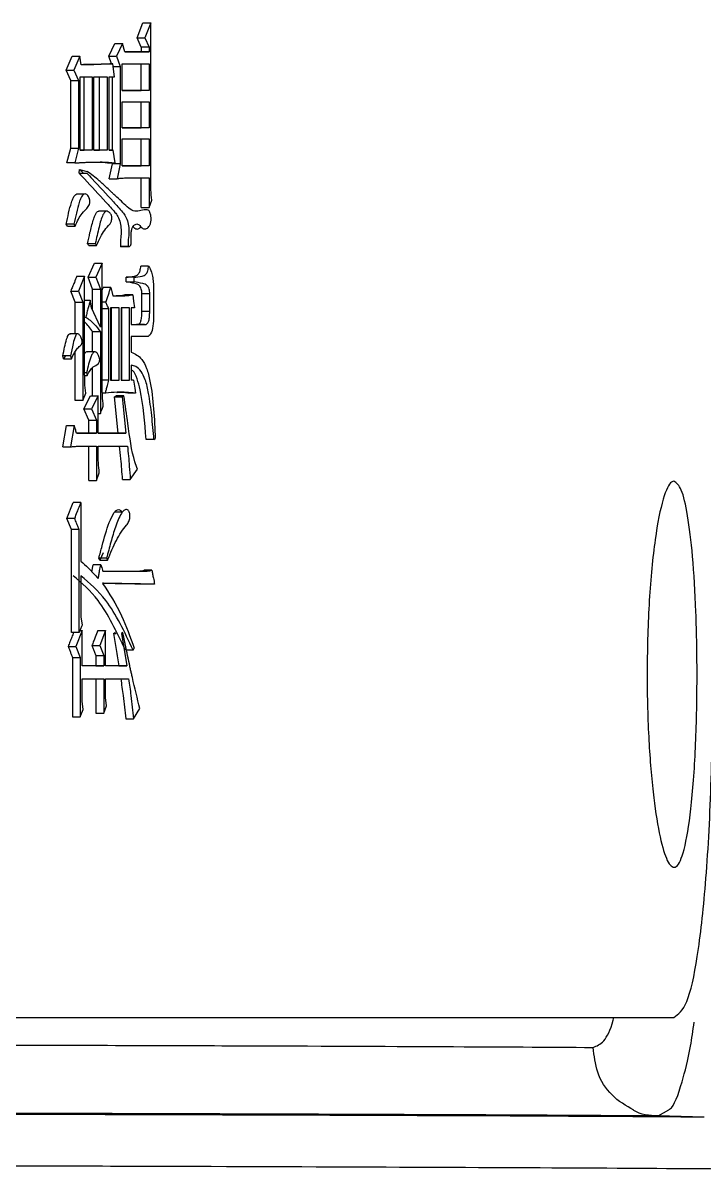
# Model space of a CAD drawing. Header units: millimetres. Extents: x 2271 to 4415, y 823 to 2339.
# Drawn here: x 3190.9 to 3198.84, y 1039.03 to 1052.4 of the extents above; entities that cross this region are included whole.
import ezdxf

# ---------------------------------------------------------------- set-up
doc = ezdxf.new("R2010")
doc.units = ezdxf.units.MM

msp = doc.modelspace()

# ---------------------------------------------------------------- linework, layer by layer
at = {"color": 7, "linetype": 'Continuous', "lineweight": 25}
for p, q in [((3192.232, 1052.225), (3192.301, 1052.398)), ((3192.301, 1052.398), (3192.392, 1052.398)), ((3192.392, 1052.398), (3192.322, 1052.225)), ((3192.392, 1050.548), (3192.392, 1052.398)), ((3192.232, 1052.225), (3192.322, 1052.225)), ((3192.281, 1052.117), (3192.232, 1052.225)), ((3192.322, 1052.225), (3192.372, 1052.117)), ((3191.904, 1052.009), (3191.971, 1052.16)), ((3191.971, 1052.16), (3192.061, 1052.16)), ((3192.061, 1052.16), (3191.994, 1052.009)), ((3192.091, 1052.063), (3192.061, 1052.16)), ((3192.372, 1052.117), (3192.281, 1052.117)), ((3192.281, 1052.117), (3192.281, 1052.063)), ((3192.372, 1052.117), (3192.372, 1052.063)), ((3191.406, 1051.846), (3191.475, 1052.009)), ((3191.475, 1052.009), (3191.565, 1052.009)), ((3191.565, 1052.009), (3191.496, 1051.846)), ((3191.582, 1051.911), (3191.565, 1052.009)), ((3191.904, 1052.009), (3191.994, 1052.009)), ((3191.935, 1051.922), (3191.904, 1052.009)), ((3191.994, 1052.009), (3192.036, 1051.89)), ((3192.281, 1052.063), (3192.372, 1052.063)), ((3191.406, 1051.846), (3191.496, 1051.846)), ((3191.458, 1051.727), (3191.406, 1051.846)), ((3191.496, 1051.846), (3191.548, 1051.727)), ((3191.858, 1051.922), (3191.948, 1051.922)), ((3191.969, 1051.771), (3191.948, 1051.922)), ((3191.953, 1051.89), (3192.036, 1051.89)), ((3192.036, 1051.89), (3192.036, 1050.754)), ((3192.057, 1051.609), (3192.057, 1051.922)), ((3192.057, 1051.922), (3192.372, 1051.922)), ((3192.281, 1051.609), (3192.281, 1051.922)), ((3192.372, 1051.922), (3192.372, 1051.609)), ((3191.458, 1051.727), (3191.548, 1051.727)), ((3191.458, 1050.938), (3191.458, 1051.727)), ((3191.548, 1051.727), (3191.548, 1050.938)), ((3191.569, 1050.916), (3191.569, 1051.771)), ((3191.569, 1051.771), (3191.707, 1051.771)), ((3191.617, 1050.916), (3191.617, 1051.771)), ((3191.707, 1051.771), (3191.707, 1050.916)), ((3191.728, 1050.916), (3191.728, 1051.771)), ((3191.728, 1051.771), (3191.885, 1051.771)), ((3191.795, 1050.916), (3191.795, 1051.771)), ((3191.885, 1051.771), (3191.885, 1050.916)), ((3191.906, 1051.771), (3191.969, 1051.771)), ((3191.906, 1050.916), (3191.906, 1051.771)), ((3191.946, 1050.916), (3191.946, 1051.771)), ((3192.372, 1051.609), (3192.057, 1051.609)), ((3192.057, 1051.609), (3192.281, 1051.609)), ((3192.372, 1051.609), (3192.281, 1051.609)), ((3192.057, 1051.176), (3192.057, 1051.479)), ((3192.057, 1051.479), (3192.372, 1051.479)), ((3192.281, 1051.176), (3192.281, 1051.479)), ((3192.372, 1051.479), (3192.372, 1051.176)), ((3192.372, 1051.176), (3192.057, 1051.176)), ((3192.057, 1051.176), (3192.281, 1051.176)), ((3192.372, 1051.176), (3192.281, 1051.176)), ((3192.057, 1050.732), (3192.057, 1051.046)), ((3192.057, 1051.046), (3192.372, 1051.046)), ((3192.281, 1050.732), (3192.281, 1051.046)), ((3192.372, 1051.046), (3192.372, 1050.732)), ((3191.415, 1050.765), (3191.458, 1050.938)), ((3191.458, 1050.938), (3191.548, 1050.938)), ((3191.548, 1050.938), (3191.505, 1050.765)), ((3191.707, 1050.916), (3191.569, 1050.916)), ((3191.569, 1050.916), (3191.617, 1050.916)), ((3191.707, 1050.916), (3191.617, 1050.916)), ((3191.885, 1050.916), (3191.728, 1050.916)), ((3191.728, 1050.916), (3191.795, 1050.916)), ((3191.885, 1050.916), (3191.795, 1050.916)), ((3191.952, 1050.916), (3191.906, 1050.916)), ((3191.906, 1050.916), (3191.952, 1050.916)), ((3191.978, 1050.765), (3191.952, 1050.916)), ((3191.505, 1050.765), (3191.415, 1050.765)), ((3191.807, 1050.776), (3191.8, 1050.776)), ((3191.807, 1050.776), (3191.898, 1050.776)), ((3191.887, 1050.765), (3191.978, 1050.765)), ((3191.898, 1050.776), (3191.978, 1050.765)), ((3191.908, 1050.581), (3191.946, 1050.754)), ((3191.946, 1050.754), (3191.946, 1050.765)), ((3192.036, 1050.754), (3191.946, 1050.754)), ((3192.036, 1050.754), (3191.999, 1050.581)), ((3191.557, 1050.646), (3191.561, 1050.689)), ((3191.561, 1050.689), (3191.649, 1050.667)), ((3192.372, 1050.732), (3192.057, 1050.732)), ((3192.057, 1050.732), (3192.281, 1050.732)), ((3192.372, 1050.732), (3192.281, 1050.732)), ((3191.908, 1050.581), (3191.999, 1050.581)), ((3192.281, 1050.246), (3192.281, 1050.592)), ((3192.372, 1050.592), (3192.372, 1050.246)), ((3191.615, 1050.402), (3191.526, 1050.402)), ((3192.372, 1050.246), (3192.404, 1050.332)), ((3191.877, 1050.203), (3191.786, 1050.203)), ((3191.419, 1050.029), (3191.406, 1050.051)), ((3191.419, 1050.029), (3191.509, 1050.029)), ((3191.496, 1050.051), (3191.509, 1050.029)), ((3191.745, 1049.824), (3191.655, 1049.824)), ((3191.668, 1049.802), (3191.758, 1049.802)), ((3192.136, 1049.791), (3192.046, 1049.791)), ((3191.663, 1049.434), (3191.736, 1049.596)), ((3191.736, 1049.596), (3191.826, 1049.596)), ((3191.826, 1049.596), (3191.753, 1049.434)), ((3191.826, 1048.147), (3191.826, 1049.596)), ((3192.367, 1049.564), (3192.277, 1049.564)), ((3191.531, 1049.445), (3191.621, 1049.445)), ((3191.621, 1049.445), (3191.548, 1049.272)), ((3191.621, 1048.298), (3191.621, 1049.445)), ((3191.663, 1049.434), (3191.753, 1049.434)), ((3191.714, 1049.294), (3191.663, 1049.434)), ((3191.753, 1049.434), (3191.805, 1049.294)), ((3192.194, 1049.434), (3192.104, 1049.434)), ((3192.104, 1049.38), (3192.104, 1049.434)), ((3192.194, 1049.434), (3192.194, 1049.38)), ((3191.714, 1049.05), (3191.714, 1049.294)), ((3191.805, 1049.294), (3191.805, 1048.85)), ((3191.826, 1049.282), (3191.837, 1049.315)), ((3191.927, 1049.315), (3191.837, 1049.315)), ((3192.104, 1049.38), (3192.194, 1049.38)), ((3192.425, 1049.283), (3192.425, 1048.98)), ((3191.458, 1049.272), (3191.548, 1049.272)), ((3191.51, 1049.142), (3191.458, 1049.272)), ((3191.548, 1049.272), (3191.599, 1049.142)), ((3191.621, 1049.164), (3191.685, 1049.164)), ((3191.702, 1049.077), (3191.685, 1049.164)), ((3191.948, 1049.218), (3192.078, 1049.218)), ((3191.948, 1049.218), (3191.988, 1049.218)), ((3192.078, 1049.218), (3191.988, 1049.218)), ((3192.182, 1049.229), (3192.091, 1049.229)), ((3192.38, 1049.24), (3192.289, 1049.24)), ((3192.289, 1049.034), (3192.289, 1049.24)), ((3192.38, 1049.034), (3192.38, 1049.24)), ((3191.51, 1049.142), (3191.599, 1049.142)), ((3191.51, 1048.774), (3191.51, 1049.142)), ((3191.599, 1049.142), (3191.599, 1047.996)), ((3191.805, 1048.85), (3191.702, 1049.077)), ((3191.868, 1049.142), (3191.826, 1049.142)), ((3191.902, 1049.066), (3191.826, 1049.066)), ((3191.902, 1048.233), (3191.902, 1049.066)), ((3192.024, 1049.077), (3191.923, 1049.077)), ((3191.923, 1049.077), (3191.923, 1048.233)), ((3191.933, 1048.233), (3191.933, 1049.077)), ((3192.024, 1048.233), (3192.024, 1049.077)), ((3192.145, 1049.077), (3192.045, 1049.077)), ((3192.045, 1049.077), (3192.045, 1048.233)), ((3192.054, 1048.233), (3192.054, 1049.077)), ((3192.145, 1048.233), (3192.145, 1049.077)), ((3192.203, 1049.077), (3192.165, 1049.077)), ((3192.165, 1049.077), (3192.165, 1048.883)), ((3192.38, 1049.034), (3192.289, 1049.034)), ((3191.621, 1048.969), (3191.634, 1048.969)), ((3192.165, 1048.883), (3192.318, 1048.883)), ((3192.165, 1048.883), (3192.227, 1048.883)), ((3192.318, 1048.883), (3192.227, 1048.883)), ((3191.544, 1048.774), (3191.453, 1048.774)), ((3191.805, 1048.796), (3191.714, 1048.796)), ((3191.714, 1048.564), (3191.714, 1048.796)), ((3191.805, 1048.796), (3191.804, 1047.844)), ((3192.361, 1048.747), (3192.365, 1048.747)), ((3192.322, 1048.742), (3192.165, 1048.742)), ((3192.165, 1048.742), (3192.165, 1048.558)), ((3192.322, 1048.742), (3192.232, 1048.742)), ((3191.457, 1048.515), (3191.367, 1048.515)), ((3191.392, 1048.514), (3191.376, 1048.482)), ((3191.376, 1048.482), (3191.466, 1048.482)), ((3191.51, 1047.996), (3191.51, 1048.564)), ((3191.742, 1048.564), (3191.651, 1048.564)), ((3191.714, 1048.05), (3191.714, 1048.379)), ((3192.165, 1048.407), (3192.165, 1048.233)), ((3191.642, 1048.32), (3191.621, 1048.32)), ((3191.621, 1048.288), (3191.651, 1048.288)), ((3191.902, 1048.233), (3191.826, 1048.233)), ((3191.923, 1048.233), (3192.024, 1048.233)), ((3191.923, 1048.233), (3191.933, 1048.233)), ((3191.933, 1048.233), (3192.024, 1048.233)), ((3192.045, 1048.233), (3192.145, 1048.233)), ((3192.045, 1048.233), (3192.054, 1048.233)), ((3192.054, 1048.233), (3192.145, 1048.233)), ((3192.19, 1048.233), (3192.165, 1048.233)), ((3192.19, 1048.233), (3192.165, 1048.233)), ((3191.599, 1047.996), (3191.634, 1048.082)), ((3191.864, 1048.082), (3191.827, 1048.082)), ((3192.215, 1048.082), (3192.125, 1048.082)), ((3191.599, 1047.996), (3191.51, 1047.996)), ((3191.612, 1047.898), (3191.689, 1048.05)), ((3191.779, 1048.05), (3191.702, 1047.898)), ((3191.779, 1047.617), (3191.779, 1048.05)), ((3191.967, 1048.039), (3191.988, 1048.05)), ((3191.967, 1048.039), (3192.057, 1048.039)), ((3192.013, 1047.617), (3191.967, 1048.039)), ((3192.078, 1048.05), (3191.988, 1048.05)), ((3192.078, 1048.05), (3192.057, 1048.039)), ((3192.057, 1048.039), (3192.103, 1047.617)), ((3191.612, 1047.898), (3191.702, 1047.898)), ((3191.668, 1047.768), (3191.612, 1047.898)), ((3191.702, 1047.898), (3191.758, 1047.768)), ((3191.779, 1047.844), (3191.804, 1047.844)), ((3191.367, 1047.455), (3191.411, 1047.703)), ((3191.411, 1047.703), (3191.5, 1047.703)), ((3191.5, 1047.703), (3191.457, 1047.455)), ((3191.668, 1047.768), (3191.758, 1047.768)), ((3191.668, 1047.617), (3191.668, 1047.768)), ((3191.758, 1047.768), (3191.758, 1047.617)), ((3191.758, 1047.617), (3191.526, 1047.617)), ((3191.526, 1047.617), (3191.668, 1047.617)), ((3191.668, 1047.617), (3191.758, 1047.617)), ((3192.103, 1047.617), (3191.779, 1047.617)), ((3191.779, 1047.617), (3192.013, 1047.617)), ((3192.013, 1047.617), (3192.103, 1047.617)), ((3192.429, 1047.541), (3192.445, 1047.552)), ((3191.367, 1047.455), (3191.457, 1047.455)), ((3191.591, 1047.465), (3191.758, 1047.465)), ((3191.668, 1047.065), (3191.668, 1047.465)), ((3191.758, 1047.465), (3191.758, 1047.065)), ((3191.779, 1047.465), (3192.12, 1047.465)), ((3191.779, 1047.368), (3191.779, 1047.465)), ((3192.429, 1047.541), (3192.338, 1047.541)), ((3191.758, 1047.065), (3191.792, 1047.152)), ((3192.153, 1047.076), (3192.236, 1047.195)), ((3192.062, 1047.076), (3192.153, 1047.076)), ((3191.415, 1046.622), (3191.488, 1046.806)), ((3191.578, 1046.806), (3191.578, 1046.124)), ((3191.467, 1046.492), (3191.415, 1046.622)), ((3191.505, 1046.622), (3191.415, 1046.622)), ((3192.06, 1046.694), (3191.968, 1046.694)), ((3191.556, 1046.492), (3191.467, 1046.492)), ((3191.467, 1045.291), (3191.467, 1046.492)), ((3191.556, 1045.291), (3191.556, 1046.492)), ((3191.835, 1046.218), (3191.799, 1046.135)), ((3191.704, 1046), (3191.719, 1046.081)), ((3191.809, 1046.081), (3191.719, 1046.081)), ((3191.877, 1046.156), (3191.786, 1046.156)), ((3191.799, 1046.135), (3191.889, 1046.135)), ((3191.578, 1045.951), (3191.578, 1045.475)), ((3191.834, 1046.005), (3192.269, 1046.005)), ((3191.834, 1046.005), (3192.178, 1046.005)), ((3192.178, 1046.005), (3192.269, 1046.005)), ((3192.404, 1046.016), (3192.313, 1046.016)), ((3192.437, 1045.854), (3192.346, 1045.854)), ((3191.578, 1045.475), (3191.591, 1045.378)), ((3191.556, 1045.291), (3191.467, 1045.291)), ((3191.591, 1045.313), (3191.517, 1045.129)), ((3191.565, 1045.313), (3191.591, 1045.313)), ((3191.591, 1044.902), (3191.591, 1045.313)), ((3191.864, 1045.313), (3191.796, 1045.14)), ((3191.864, 1044.902), (3191.864, 1045.313)), ((3191.958, 1045.28), (3191.975, 1045.291)), ((3191.958, 1045.28), (3191.988, 1045.28)), ((3191.982, 1045.291), (3191.975, 1045.291)), ((3192.066, 1045.291), (3192.049, 1045.28)), ((3192.049, 1045.28), (3192.111, 1044.902)), ((3191.706, 1045.14), (3191.796, 1045.14)), ((3191.796, 1045.14), (3191.843, 1045.021)), ((3191.428, 1045.129), (3191.517, 1045.129)), ((3191.517, 1045.129), (3191.569, 1044.999)), ((3191.752, 1045.021), (3191.843, 1045.021)), ((3191.752, 1045.021), (3191.752, 1044.902)), ((3191.843, 1045.021), (3191.843, 1044.902)), ((3192.186, 1045.086), (3192.108, 1045.086)), ((3192.186, 1045.086), (3192.199, 1045.107)), ((3191.479, 1044.999), (3191.569, 1044.999)), ((3191.569, 1044.999), (3191.569, 1044.307)), ((3191.843, 1044.902), (3191.591, 1044.902)), ((3191.752, 1044.902), (3191.591, 1044.902)), ((3191.752, 1044.902), (3191.843, 1044.902)), ((3192.111, 1044.902), (3191.864, 1044.902)), ((3192.021, 1044.902), (3191.864, 1044.902)), ((3192.021, 1044.902), (3192.111, 1044.902)), ((3191.591, 1044.75), (3191.843, 1044.75)), ((3191.591, 1044.491), (3191.591, 1044.75)), ((3191.752, 1044.75), (3191.752, 1044.35)), ((3191.843, 1044.75), (3191.843, 1044.35)), ((3191.864, 1044.75), (3192.132, 1044.75)), ((3191.864, 1044.534), (3191.864, 1044.75)), ((3191.604, 1044.393), (3191.591, 1044.491)), ((3191.876, 1044.437), (3191.864, 1044.534)), ((3191.569, 1044.307), (3191.604, 1044.393)), ((3191.752, 1044.35), (3191.843, 1044.35)), ((3191.843, 1044.35), (3191.876, 1044.437)), ((3192.19, 1044.285), (3192.265, 1044.404)), ((3191.479, 1044.307), (3191.569, 1044.307)), ((3192.1, 1044.285), (3192.19, 1044.285)), ((3198.307, 1039.654), (3198.431, 1039.726)), ((3198.844, 1039.64), (3198.307, 1039.654))]:
    msp.add_line(p, q, dxfattribs=at)
at = {"color": 7, "linetype": 'Continuous', "lineweight": 25, "flags": 128}
for points in [[(3191.557, 1050.646), (3191.597, 1050.646), (3191.622, 1050.646), (3191.647, 1050.646)], [(3192.281, 1050.246), (3192.303, 1050.246), (3192.326, 1050.246), (3192.349, 1050.246), (3192.372, 1050.246)], [(3191.496, 1050.051), (3191.463, 1050.051), (3191.434, 1050.051), (3191.406, 1050.051)], [(3191.668, 1049.802), (3191.664, 1049.808), (3191.661, 1049.813), (3191.655, 1049.824)], [(3191.745, 1049.824), (3191.748, 1049.818), (3191.753, 1049.81), (3191.758, 1049.802)], [(3191.714, 1049.294), (3191.759, 1049.294), (3191.805, 1049.294)], [(3191.927, 1049.315), (3191.938, 1049.267), (3191.948, 1049.218)], [(3192.182, 1049.229), (3192.192, 1049.153), (3192.203, 1049.077)], [(3191.376, 1048.482), (3191.374, 1048.49), (3191.372, 1048.499), (3191.367, 1048.515)], [(3191.457, 1048.515), (3191.461, 1048.499), (3191.466, 1048.482)], [(3191.642, 1048.32), (3191.647, 1048.304), (3191.651, 1048.288)], [(3192.19, 1048.233), (3192.198, 1048.187), (3192.206, 1048.14), (3192.215, 1048.082)], [(3191.689, 1048.05), (3191.712, 1048.05), (3191.745, 1048.05), (3191.779, 1048.05)], [(3191.668, 1047.065), (3191.69, 1047.065), (3191.713, 1047.065), (3191.735, 1047.065), (3191.758, 1047.065)], [(3191.578, 1046.806), (3191.533, 1046.806), (3191.488, 1046.806)], [(3191.799, 1046.135), (3191.796, 1046.14), (3191.793, 1046.146), (3191.786, 1046.156)], [(3191.877, 1046.156), (3191.883, 1046.146), (3191.889, 1046.135)], [(3191.774, 1045.313), (3191.796, 1045.313), (3191.83, 1045.313), (3191.864, 1045.313)], [(3191.479, 1044.999), (3191.479, 1044.653), (3191.479, 1044.307)]]:
    msp.add_lwpolyline(points, dxfattribs=at)
at = {"color": 7, "linetype": 'Continuous', "lineweight": 25}
for points, knots in [([(3192.372, 1052.063), (3192.33, 1052.063), (3192.237, 1052.063), (3192.143, 1052.063), (3192.091, 1052.063)], [0, 0, 0, 0, 0.44202, 1, 1, 1, 1]), ([(3192.091, 1052.063), (3192.102, 1052.063), (3192.166, 1052.063), (3192.229, 1052.063), (3192.281, 1052.063)], [0, 0, 0, 0, 0.178373, 1, 1, 1, 1]), ([(3191.948, 1051.922), (3191.946, 1051.922), (3191.94, 1051.922), (3191.931, 1051.921), (3191.919, 1051.92), (3191.909, 1051.919), (3191.901, 1051.919), (3191.895, 1051.918), (3191.89, 1051.918), (3191.884, 1051.918), (3191.878, 1051.917), (3191.872, 1051.917), (3191.866, 1051.917), (3191.854, 1051.916), (3191.813, 1051.915), (3191.766, 1051.913), (3191.724, 1051.913), (3191.712, 1051.912), (3191.706, 1051.912), (3191.7, 1051.912), (3191.694, 1051.912), (3191.688, 1051.912), (3191.682, 1051.912), (3191.676, 1051.912), (3191.67, 1051.912), (3191.664, 1051.912), (3191.658, 1051.912), (3191.652, 1051.912), (3191.646, 1051.912), (3191.64, 1051.912), (3191.635, 1051.912), (3191.631, 1051.912), (3191.628, 1051.912), (3191.625, 1051.912), (3191.622, 1051.912), (3191.619, 1051.912), (3191.616, 1051.912), (3191.613, 1051.912), (3191.611, 1051.912), (3191.608, 1051.912), (3191.605, 1051.911), (3191.602, 1051.911), (3191.599, 1051.911), (3191.596, 1051.911), (3191.593, 1051.911), (3191.59, 1051.911), (3191.586, 1051.911), (3191.584, 1051.911), (3191.582, 1051.911)], [0, 0, 0, 0, 0.0162043, 0.0486129, 0.0810215, 0.1134301, 0.1296344, 0.1458387, 0.1620431, 0.1782474, 0.1944517, 0.210656, 0.2268603, 0.2430646, 0.3078819, 0.5671533, 0.6319705, 0.6481748, 0.6643791, 0.6805834, 0.6967877, 0.712992, 0.7291963, 0.7454006, 0.7616049, 0.7778092, 0.7940136, 0.8102179, 0.8264222, 0.8426265, 0.8588308, 0.8669329, 0.8750351, 0.8831372, 0.8912394, 0.8993415, 0.9074437, 0.9155458, 0.923648, 0.9317501, 0.9398523, 0.9479544, 0.9560566, 0.9641588, 0.9722609, 0.9803631, 0.9884652, 1, 1, 1, 1]), ([(3191.587, 1051.912), (3191.587, 1051.912), (3191.62, 1051.912), (3191.71, 1051.913), (3191.8, 1051.919), (3191.858, 1051.922)], [0, 0, 0, 0, 0.005708, 0.354347, 1, 1, 1, 1]), ([(3191.505, 1050.765), (3191.507, 1050.765), (3191.51, 1050.765), (3191.515, 1050.765), (3191.52, 1050.766), (3191.527, 1050.766), (3191.533, 1050.767), (3191.539, 1050.767), (3191.546, 1050.768), (3191.554, 1050.768), (3191.564, 1050.769), (3191.577, 1050.77), (3191.59, 1050.77), (3191.615, 1050.772), (3191.644, 1050.773), (3191.673, 1050.774), (3191.688, 1050.775), (3191.698, 1050.775), (3191.709, 1050.775), (3191.721, 1050.775), (3191.734, 1050.776), (3191.746, 1050.776), (3191.758, 1050.776), (3191.771, 1050.776), (3191.783, 1050.776), (3191.796, 1050.776), (3191.806, 1050.776), (3191.814, 1050.776), (3191.82, 1050.776), (3191.827, 1050.776), (3191.833, 1050.776), (3191.839, 1050.776), (3191.845, 1050.776), (3191.851, 1050.776), (3191.858, 1050.776), (3191.864, 1050.776), (3191.87, 1050.776), (3191.875, 1050.776), (3191.879, 1050.776), (3191.882, 1050.776), (3191.885, 1050.776), (3191.888, 1050.776), (3191.891, 1050.776), (3191.894, 1050.776), (3191.896, 1050.776), (3191.898, 1050.776)], [0, 0, 0, 0, 0.015876, 0.023814, 0.03969, 0.055566, 0.071442, 0.087319, 0.103195, 0.119071, 0.150823, 0.182575, 0.214327, 0.246079, 0.373089, 0.436594, 0.468346, 0.484222, 0.515974, 0.547726, 0.579478, 0.611231, 0.642983, 0.674735, 0.706487, 0.738239, 0.769992, 0.785868, 0.801744, 0.81762, 0.833496, 0.849372, 0.865248, 0.881124, 0.897, 0.912876, 0.928753, 0.944629, 0.952567, 0.960505, 0.968443, 0.976381, 0.984319, 0.988288, 1, 1, 1, 1]), ([(3191.616, 1050.772), (3191.653, 1050.773), (3191.709, 1050.775), (3191.769, 1050.776), (3191.803, 1050.776), (3191.804, 1050.776), (3191.804, 1050.776)], [0, 0, 0, 0, 0.566483, 0.851975, 0.981634, 1, 1, 1, 1]), ([(3191.887, 1050.765), (3191.88, 1050.766), (3191.866, 1050.768), (3191.839, 1050.771), (3191.82, 1050.774), (3191.807, 1050.776)], [0, 0, 0, 0, 0.271354, 0.542708, 1, 1, 1, 1]), ([(3191.557, 1050.646), (3191.578, 1050.623), (3191.682, 1050.512), (3191.822, 1050.359), (3191.951, 1050.219), (3192.01, 1050.145), (3192.036, 1050.074), (3192.048, 1049.993), (3192.045, 1049.91), (3192.035, 1049.844), (3192.038, 1049.799), (3192.038, 1049.786)], [0, 0, 0, 0, 0.102435, 0.512153, 0.690818, 0.751837, 0.813676, 0.86765, 0.91383, 0.973479, 1, 1, 1, 1]), ([(3191.607, 1050.646), (3191.599, 1050.654), (3191.585, 1050.667), (3191.57, 1050.681), (3191.564, 1050.686), (3191.562, 1050.688), (3191.561, 1050.689), (3191.561, 1050.689)], [0, 0, 0, 0, 0.57762, 0.877327, 0.960792, 0.985928, 1, 1, 1, 1]), ([(3191.645, 1050.648), (3191.666, 1050.625), (3191.771, 1050.514), (3191.91, 1050.362), (3192.04, 1050.22), (3192.099, 1050.147), (3192.126, 1050.077), (3192.138, 1049.995), (3192.136, 1049.911), (3192.125, 1049.844), (3192.128, 1049.799), (3192.129, 1049.786)], [0, 0, 0, 0, 0.102062, 0.510275, 0.689515, 0.750609, 0.812535, 0.866745, 0.912849, 0.973626, 1, 1, 1, 1]), ([(3192.136, 1049.791), (3192.139, 1049.791), (3192.145, 1049.789), (3192.152, 1049.796), (3192.157, 1049.804), (3192.161, 1049.816), (3192.164, 1049.84), (3192.163, 1049.871), (3192.162, 1049.898), (3192.161, 1049.927), (3192.163, 1049.961), (3192.172, 1049.998), (3192.186, 1050.027), (3192.203, 1050.045), (3192.221, 1050.055), (3192.245, 1050.056), (3192.273, 1050.026), (3192.307, 1049.991), (3192.344, 1049.998), (3192.37, 1050.02), (3192.385, 1050.048), (3192.39, 1050.065), (3192.394, 1050.085), (3192.396, 1050.106), (3192.396, 1050.128), (3192.393, 1050.149), (3192.389, 1050.169), (3192.383, 1050.186), (3192.376, 1050.201), (3192.366, 1050.215), (3192.308, 1050.232), (3192.205, 1050.166), (3192.088, 1050.281), (3192.005, 1050.361), (3191.962, 1050.399), (3191.939, 1050.42), (3191.916, 1050.442), (3191.867, 1050.487), (3191.776, 1050.577), (3191.697, 1050.633), (3191.649, 1050.667)], [0, 0, 0, 0, 0.007428, 0.015109, 0.018668, 0.022262, 0.030315, 0.045537, 0.055335, 0.060934, 0.076504, 0.091913, 0.106834, 0.123007, 0.138661, 0.154166, 0.18521, 0.21654, 0.248061, 0.27952, 0.288103, 0.295996, 0.3036, 0.311361, 0.319284, 0.327009, 0.334918, 0.343372, 0.351316, 0.359048, 0.375174, 0.500216, 0.624957, 0.687444, 0.729472, 0.742369, 0.749853, 0.793377, 0.874708, 1, 1, 1, 1]), ([(3191.999, 1050.581), (3192.013, 1050.583), (3192.038, 1050.588), (3192.071, 1050.59), (3192.09, 1050.591), (3192.099, 1050.592)], [0, 0, 0, 0, 0.443386, 0.721661, 1, 1, 1, 1]), ([(3192.099, 1050.592), (3192.145, 1050.592), (3192.236, 1050.592), (3192.326, 1050.592), (3192.372, 1050.592)], [0, 0, 0, 0, 0.499996, 1, 1, 1, 1]), ([(3192.404, 1050.332), (3192.4, 1050.372), (3192.393, 1050.443), (3192.392, 1050.516), (3192.392, 1050.548)], [0, 0, 0, 0, 0.558835, 1, 1, 1, 1]), ([(3191.406, 1050.051), (3191.424, 1050.139), (3191.447, 1050.25), (3191.488, 1050.362), (3191.509, 1050.397), (3191.523, 1050.4), (3191.526, 1050.401)], [0, 0, 0, 0, 0.631295, 0.792978, 0.948304, 1, 1, 1, 1]), ([(3191.509, 1050.029), (3191.535, 1050.084), (3191.581, 1050.182), (3191.646, 1050.228), (3191.675, 1050.276), (3191.681, 1050.296), (3191.683, 1050.314), (3191.681, 1050.334), (3191.675, 1050.355), (3191.664, 1050.379), (3191.647, 1050.4), (3191.626, 1050.406), (3191.602, 1050.399), (3191.577, 1050.363), (3191.537, 1050.249), (3191.514, 1050.139), (3191.496, 1050.051)], [0, 0, 0, 0, 0.207454, 0.367231, 0.400729, 0.416588, 0.431291, 0.448091, 0.466661, 0.497247, 0.538505, 0.578637, 0.620092, 0.68235, 0.74713, 1, 1, 1, 1]), ([(3191.655, 1049.824), (3191.664, 1049.867), (3191.684, 1049.962), (3191.713, 1050.072), (3191.739, 1050.153), (3191.759, 1050.189), (3191.776, 1050.204), (3191.785, 1050.202), (3191.786, 1050.202)], [0, 0, 0, 0, 0.286852, 0.622404, 0.772133, 0.876755, 0.981673, 1, 1, 1, 1]), ([(3191.758, 1049.802), (3191.773, 1049.836), (3191.818, 1049.937), (3191.877, 1050.016), (3191.923, 1050.06), (3191.932, 1050.077), (3191.936, 1050.099), (3191.938, 1050.121), (3191.937, 1050.141), (3191.932, 1050.159), (3191.919, 1050.182), (3191.899, 1050.198), (3191.874, 1050.206), (3191.852, 1050.192), (3191.819, 1050.136), (3191.784, 1050.006), (3191.759, 1049.888), (3191.745, 1049.824)], [0, 0, 0, 0, 0.118686, 0.359193, 0.382947, 0.402076, 0.42122, 0.441112, 0.455767, 0.470498, 0.490907, 0.5484, 0.590659, 0.633123, 0.67426, 0.821854, 1, 1, 1, 1]), ([(3192.185, 1050.022), (3192.187, 1050.021), (3192.2, 1050.008), (3192.225, 1049.99), (3192.256, 1049.999), (3192.272, 1050.017), (3192.278, 1050.022)], [0, 0, 0, 0, 0.062707, 0.42903, 0.814411, 1, 1, 1, 1]), ([(3192.129, 1049.786), (3192.114, 1049.788), (3192.087, 1049.791), (3192.057, 1049.791), (3192.043, 1049.789), (3192.039, 1049.788), (3192.038, 1049.787), (3192.038, 1049.786), (3192.038, 1049.786), (3192.038, 1049.786)], [0, 0, 0, 0, 0.493604, 0.861876, 0.955662, 0.982084, 0.991539, 0.995796, 1, 1, 1, 1]), ([(3192.046, 1049.791), (3192.044, 1049.791), (3192.042, 1049.791), (3192.039, 1049.791), (3192.039, 1049.791), (3192.039, 1049.791), (3192.039, 1049.791), (3192.043, 1049.791), (3192.062, 1049.791), (3192.092, 1049.791), (3192.118, 1049.791), (3192.136, 1049.791)], [0, 0, 0, 0, 0.098172, 0.149995, 0.155806, 0.157687, 0.15895, 0.159405, 0.360072, 0.564643, 1, 1, 1, 1]), ([(3192.104, 1049.434), (3192.136, 1049.436), (3192.184, 1049.44), (3192.242, 1049.457), (3192.269, 1049.507), (3192.274, 1049.545), (3192.277, 1049.564)], [0, 0, 0, 0, 0.4926757, 0.7494269, 0.8720119, 1, 1, 1, 1]), ([(3192.194, 1049.434), (3192.226, 1049.436), (3192.275, 1049.44), (3192.332, 1049.457), (3192.36, 1049.507), (3192.365, 1049.545), (3192.367, 1049.564)], [0, 0, 0, 0, 0.492785, 0.749576, 0.872123, 1, 1, 1, 1]), ([(3192.367, 1049.564), (3192.379, 1049.542), (3192.399, 1049.504), (3192.416, 1049.428), (3192.423, 1049.357), (3192.424, 1049.307), (3192.425, 1049.283)], [0, 0, 0, 0, 0.32906, 0.549528, 0.774008, 1, 1, 1, 1]), ([(3191.531, 1049.445), (3191.521, 1049.421), (3191.504, 1049.38), (3191.479, 1049.322), (3191.465, 1049.289), (3191.458, 1049.272)], [0, 0, 0, 0, 0.420871, 0.710435, 1, 1, 1, 1]), ([(3191.868, 1049.142), (3191.878, 1049.171), (3191.893, 1049.214), (3191.912, 1049.272), (3191.922, 1049.301), (3191.927, 1049.315)], [0, 0, 0, 0, 0.5, 0.75, 1, 1, 1, 1]), ([(3192.289, 1049.24), (3192.289, 1049.25), (3192.288, 1049.27), (3192.282, 1049.298), (3192.272, 1049.32), (3192.248, 1049.35), (3192.19, 1049.364), (3192.138, 1049.374), (3192.104, 1049.38)], [0, 0, 0, 0, 0.060186, 0.119313, 0.185904, 0.25149, 0.507936, 1, 1, 1, 1]), ([(3192.38, 1049.24), (3192.379, 1049.25), (3192.379, 1049.27), (3192.373, 1049.298), (3192.363, 1049.32), (3192.339, 1049.35), (3192.281, 1049.364), (3192.229, 1049.374), (3192.194, 1049.38)], [0, 0, 0, 0, 0.060123, 0.1192, 0.185763, 0.251345, 0.507834, 1, 1, 1, 1]), ([(3191.685, 1049.164), (3191.678, 1049.135), (3191.665, 1049.088), (3191.648, 1049.023), (3191.639, 1048.987), (3191.634, 1048.969)], [0, 0, 0, 0, 0.4440726, 0.7220363, 1, 1, 1, 1]), ([(3191.988, 1049.218), (3192.002, 1049.218), (3192.027, 1049.219), (3192.061, 1049.224), (3192.081, 1049.227), (3192.091, 1049.229)], [0, 0, 0, 0, 0.416267, 0.70808, 1, 1, 1, 1]), ([(3192.078, 1049.218), (3192.093, 1049.218), (3192.117, 1049.219), (3192.152, 1049.223), (3192.172, 1049.227), (3192.182, 1049.229)], [0, 0, 0, 0, 0.415687, 0.707752, 1, 1, 1, 1]), ([(3191.902, 1049.066), (3191.896, 1049.079), (3191.885, 1049.104), (3191.874, 1049.13), (3191.868, 1049.142)], [0, 0, 0, 0, 0.499999, 1, 1, 1, 1]), ([(3192.238, 1048.883), (3192.24, 1048.883), (3192.249, 1048.883), (3192.264, 1048.894), (3192.28, 1048.927), (3192.288, 1048.978), (3192.288, 1049.015), (3192.289, 1049.034)], [0, 0, 0, 0, 0.086761, 0.285824, 0.490519, 0.742777, 1, 1, 1, 1]), ([(3192.318, 1048.883), (3192.324, 1048.882), (3192.337, 1048.881), (3192.355, 1048.894), (3192.371, 1048.927), (3192.379, 1048.978), (3192.379, 1049.015), (3192.38, 1049.034)], [0, 0, 0, 0, 0.178016, 0.357314, 0.541602, 0.768589, 1, 1, 1, 1]), ([(3191.714, 1048.796), (3191.685, 1048.839), (3191.655, 1048.882), (3191.621, 1048.908), (3191.621, 1048.908)], [0, 0, 0, 0, 0.9948219, 1, 1, 1, 1]), ([(3191.634, 1048.969), (3191.667, 1048.944), (3191.727, 1048.9), (3191.781, 1048.828), (3191.805, 1048.796)], [0, 0, 0, 0, 0.557248, 1, 1, 1, 1]), ([(3192.425, 1048.98), (3192.424, 1048.94), (3192.422, 1048.864), (3192.396, 1048.77), (3192.358, 1048.738), (3192.334, 1048.741), (3192.322, 1048.742)], [0, 0, 0, 0, 0.295173, 0.576606, 0.789028, 1, 1, 1, 1]), ([(3191.367, 1048.515), (3191.374, 1048.55), (3191.386, 1048.618), (3191.405, 1048.694), (3191.421, 1048.743), (3191.432, 1048.765), (3191.444, 1048.775), (3191.451, 1048.774), (3191.454, 1048.773)], [0, 0, 0, 0, 0.332169, 0.644911, 0.764477, 0.861963, 0.944096, 1, 1, 1, 1]), ([(3191.466, 1048.482), (3191.478, 1048.507), (3191.501, 1048.553), (3191.538, 1048.609), (3191.566, 1048.631), (3191.583, 1048.648), (3191.588, 1048.657), (3191.591, 1048.669), (3191.591, 1048.683), (3191.59, 1048.7), (3191.585, 1048.72), (3191.573, 1048.743), (3191.56, 1048.762), (3191.545, 1048.776), (3191.533, 1048.774), (3191.522, 1048.765), (3191.504, 1048.73), (3191.481, 1048.644), (3191.466, 1048.563), (3191.457, 1048.515)], [0, 0, 0, 0, 0.133739, 0.243051, 0.352533, 0.371712, 0.391103, 0.40333, 0.418292, 0.440552, 0.463875, 0.498841, 0.561321, 0.592898, 0.624761, 0.654015, 0.68757, 0.813379, 1, 1, 1, 1]), ([(3191.621, 1048.539), (3191.623, 1048.543), (3191.63, 1048.559), (3191.642, 1048.569), (3191.65, 1048.564), (3191.651, 1048.564)], [0, 0, 0, 0, 0.216989, 0.955314, 1, 1, 1, 1]), ([(3191.651, 1048.288), (3191.673, 1048.327), (3191.712, 1048.397), (3191.766, 1048.407), (3191.79, 1048.439), (3191.795, 1048.455), (3191.797, 1048.468), (3191.796, 1048.484), (3191.791, 1048.501), (3191.781, 1048.527), (3191.764, 1048.553), (3191.74, 1048.57), (3191.715, 1048.553), (3191.679, 1048.471), (3191.659, 1048.387), (3191.642, 1048.32)], [0, 0, 0, 0, 0.206756, 0.36622, 0.399315, 0.414903, 0.42938, 0.446247, 0.465285, 0.496864, 0.558757, 0.621691, 0.682799, 0.747419, 1, 1, 1, 1]), ([(3192.165, 1048.558), (3192.208, 1048.539), (3192.274, 1048.51), (3192.347, 1048.375), (3192.421, 1048.075), (3192.434, 1047.784), (3192.445, 1047.552)], [0, 0, 0, 0, 0.2265728, 0.3529789, 0.4833551, 1, 1, 1, 1]), ([(3192.429, 1047.541), (3192.421, 1047.635), (3192.405, 1047.817), (3192.374, 1048.054), (3192.334, 1048.236), (3192.28, 1048.343), (3192.222, 1048.395), (3192.183, 1048.403), (3192.165, 1048.407)], [0, 0, 0, 0, 0.245646, 0.473666, 0.633063, 0.763711, 0.894016, 1, 1, 1, 1]), ([(3192.338, 1047.541), (3192.322, 1047.744), (3192.303, 1047.997), (3192.235, 1048.251), (3192.198, 1048.335), (3192.171, 1048.348), (3192.165, 1048.351)], [0, 0, 0, 0, 0.63735, 0.798589, 0.954752, 1, 1, 1, 1]), ([(3191.634, 1048.082), (3191.629, 1048.123), (3191.622, 1048.194), (3191.621, 1048.267), (3191.621, 1048.298)], [0, 0, 0, 0, 0.576873, 1, 1, 1, 1]), ([(3191.864, 1048.082), (3191.867, 1048.097), (3191.875, 1048.126), (3191.887, 1048.176), (3191.896, 1048.212), (3191.902, 1048.233)], [0, 0, 0, 0, 0.288217, 0.576435, 1, 1, 1, 1]), ([(3191.838, 1047.931), (3191.834, 1047.97), (3191.827, 1048.042), (3191.826, 1048.115), (3191.826, 1048.147)], [0, 0, 0, 0, 0.558839, 1, 1, 1, 1]), ([(3192.215, 1048.082), (3192.179, 1048.085), (3192.107, 1048.091), (3191.99, 1048.095), (3191.909, 1048.087), (3191.864, 1048.082)], [0, 0, 0, 0, 0.3098767, 0.6197907, 1, 1, 1, 1]), ([(3191.998, 1048.092), (3191.997, 1048.091), (3191.996, 1048.09), (3192, 1048.091), (3192.003, 1048.092)], [0, 0, 0, 0, 0.2301079, 1, 1, 1, 1]), ([(3192.125, 1048.082), (3192.089, 1048.086), (3192.048, 1048.091), (3192.007, 1048.091), (3192.003, 1048.091)], [0, 0, 0, 0, 0.8876936, 1, 1, 1, 1]), ([(3192.236, 1047.195), (3192.226, 1047.222), (3192.171, 1047.374), (3192.133, 1047.683), (3192.094, 1047.943), (3192.078, 1048.05)], [0, 0, 0, 0, 0.116288, 0.635254, 1, 1, 1, 1]), ([(3191.804, 1047.844), (3191.809, 1047.856), (3191.817, 1047.877), (3191.829, 1047.906), (3191.835, 1047.922), (3191.838, 1047.931)], [0, 0, 0, 0, 0.4283462, 0.7141671, 1, 1, 1, 1]), ([(3191.526, 1047.617), (3191.522, 1047.631), (3191.513, 1047.66), (3191.505, 1047.689), (3191.5, 1047.703)], [0, 0, 0, 0, 0.499999, 1, 1, 1, 1]), ([(3191.457, 1047.455), (3191.472, 1047.457), (3191.502, 1047.461), (3191.546, 1047.464), (3191.576, 1047.465), (3191.591, 1047.465)], [0, 0, 0, 0, 0.33558, 0.667724, 1, 1, 1, 1]), ([(3192.062, 1047.076), (3192.06, 1047.116), (3192.054, 1047.196), (3192.043, 1047.326), (3192.034, 1047.416), (3192.029, 1047.465)], [0, 0, 0, 0, 0.306393, 0.6128198, 1, 1, 1, 1]), ([(3192.12, 1047.465), (3192.124, 1047.426), (3192.132, 1047.347), (3192.143, 1047.217), (3192.149, 1047.127), (3192.153, 1047.076)], [0, 0, 0, 0, 0.306381, 0.612797, 1, 1, 1, 1]), ([(3191.792, 1047.152), (3191.788, 1047.192), (3191.78, 1047.263), (3191.779, 1047.336), (3191.779, 1047.368)], [0, 0, 0, 0, 0.558835, 1, 1, 1, 1]), ([(3198.493, 1047.054), (3198.523, 1047.034), (3198.581, 1046.992), (3198.656, 1046.67), (3198.715, 1046.182), (3198.754, 1045.522), (3198.767, 1044.742), (3198.749, 1043.928), (3198.697, 1043.217), (3198.617, 1042.731), (3198.544, 1042.569), (3198.473, 1042.544), (3198.403, 1042.626), (3198.317, 1042.935), (3198.243, 1043.428), (3198.191, 1044.085), (3198.173, 1044.866), (3198.198, 1045.679), (3198.266, 1046.392), (3198.362, 1046.875), (3198.442, 1047.043), (3198.484, 1047.052), (3198.493, 1047.054)], [0, 0, 0, 0, 0.0462758, 0.0927179, 0.1417121, 0.1951856, 0.2536832, 0.3152623, 0.3769162, 0.4343748, 0.4858184, 0.4999945, 0.5462457, 0.5926943, 0.6417948, 0.6951523, 0.7535088, 0.8153875, 0.8768489, 0.9341452, 0.9857242, 1, 1, 1, 1]), ([(3191.505, 1046.622), (3191.515, 1046.647), (3191.532, 1046.69), (3191.556, 1046.751), (3191.571, 1046.787), (3191.578, 1046.806)], [0, 0, 0, 0, 0.407194, 0.703597, 1, 1, 1, 1]), ([(3191.556, 1046.492), (3191.551, 1046.504), (3191.541, 1046.529), (3191.524, 1046.573), (3191.512, 1046.603), (3191.505, 1046.622)], [0, 0, 0, 0, 0.288432, 0.576865, 1, 1, 1, 1]), ([(3191.786, 1046.156), (3191.799, 1046.204), (3191.837, 1046.348), (3191.889, 1046.537), (3191.949, 1046.671), (3191.989, 1046.718), (3192.014, 1046.725), (3192.033, 1046.721), (3192.044, 1046.711), (3192.05, 1046.701), (3192.052, 1046.694), (3192.052, 1046.694)], [0, 0, 0, 0, 0.186803, 0.560962, 0.749178, 0.825797, 0.902611, 0.942659, 0.97537, 0.998161, 1, 1, 1, 1]), ([(3191.889, 1046.135), (3191.906, 1046.176), (3191.954, 1046.296), (3192.027, 1046.436), (3192.096, 1046.532), (3192.132, 1046.57), (3192.145, 1046.607), (3192.149, 1046.636), (3192.149, 1046.664), (3192.145, 1046.688), (3192.138, 1046.706), (3192.126, 1046.72), (3192.105, 1046.726), (3192.077, 1046.718), (3192.03, 1046.655), (3191.979, 1046.525), (3191.925, 1046.344), (3191.893, 1046.219), (3191.877, 1046.156)], [0, 0, 0, 0, 0.09565, 0.280795, 0.373244, 0.419662, 0.436462, 0.4533, 0.470465, 0.483389, 0.496387, 0.510841, 0.535897, 0.579802, 0.622961, 0.750748, 0.875017, 1, 1, 1, 1]), ([(3191.578, 1046.124), (3191.606, 1046.098), (3191.654, 1046.054), (3191.721, 1045.983), (3191.76, 1045.94), (3191.779, 1045.919)], [0, 0, 0, 0, 0.409741, 0.70481, 1, 1, 1, 1]), ([(3191.779, 1045.919), (3191.782, 1045.934), (3191.787, 1045.965), (3191.797, 1046.019), (3191.804, 1046.057), (3191.809, 1046.081)], [0, 0, 0, 0, 0.283862, 0.567725, 1, 1, 1, 1]), ([(3191.809, 1046.081), (3191.811, 1046.075), (3191.816, 1046.059), (3191.825, 1046.034), (3191.831, 1046.015), (3191.834, 1046.005)], [0, 0, 0, 0, 0.250001, 0.625, 1, 1, 1, 1]), ([(3192.096, 1045.086), (3191.995, 1045.297), (3191.817, 1045.671), (3191.588, 1045.866), (3191.488, 1045.951)], [0, 0, 0, 0, 0.564667, 1, 1, 1, 1]), ([(3192.186, 1045.086), (3192.086, 1045.297), (3191.908, 1045.672), (3191.678, 1045.866), (3191.578, 1045.951)], [0, 0, 0, 0, 0.564597, 1, 1, 1, 1]), ([(3192.178, 1046.005), (3192.194, 1046.005), (3192.225, 1046.006), (3192.27, 1046.008), (3192.299, 1046.013), (3192.313, 1046.016)], [0, 0, 0, 0, 0.356279, 0.677944, 1, 1, 1, 1]), ([(3192.269, 1046.005), (3192.285, 1046.005), (3192.316, 1046.006), (3192.361, 1046.008), (3192.39, 1046.013), (3192.404, 1046.016)], [0, 0, 0, 0, 0.355817, 0.677713, 1, 1, 1, 1]), ([(3192.404, 1046.016), (3192.407, 1046.001), (3192.413, 1045.971), (3192.424, 1045.917), (3192.432, 1045.878), (3192.437, 1045.854)], [0, 0, 0, 0, 0.277507, 0.555013, 1, 1, 1, 1]), ([(3192.437, 1045.854), (3192.433, 1045.854), (3192.421, 1045.854), (3192.405, 1045.854), (3192.386, 1045.855), (3192.366, 1045.855), (3192.347, 1045.855), (3192.327, 1045.856), (3192.311, 1045.856), (3192.291, 1045.856), (3192.272, 1045.857), (3192.252, 1045.857), (3192.232, 1045.857), (3192.216, 1045.858), (3192.196, 1045.858), (3192.18, 1045.858), (3192.16, 1045.859), (3192.14, 1045.859), (3192.121, 1045.859), (3192.101, 1045.86), (3192.085, 1045.86), (3192.064, 1045.86), (3192.044, 1045.861), (3192.024, 1045.861), (3192.004, 1045.861), (3191.988, 1045.862), (3191.968, 1045.862), (3191.952, 1045.862), (3191.932, 1045.863), (3191.915, 1045.863), (3191.895, 1045.863), (3191.868, 1045.864), (3191.845, 1045.864), (3191.83, 1045.865)], [0, 0, 0, 0, 0.019729, 0.059186, 0.078915, 0.118372, 0.157829, 0.177558, 0.217015, 0.236744, 0.276201, 0.315659, 0.335387, 0.374845, 0.394573, 0.43403, 0.453759, 0.493216, 0.532674, 0.552402, 0.59186, 0.611588, 0.651046, 0.690503, 0.710232, 0.749689, 0.769418, 0.808875, 0.828604, 0.868061, 0.88779, 0.927247, 1, 1, 1, 1]), ([(3191.83, 1045.864), (3191.907, 1045.746), (3192.046, 1045.534), (3192.152, 1045.239), (3192.199, 1045.107)], [0, 0, 0, 0, 0.555449, 1, 1, 1, 1]), ([(3192.346, 1045.854), (3192.283, 1045.855), (3192.152, 1045.857), (3191.98, 1045.86), (3191.871, 1045.862), (3191.831, 1045.863)], [0, 0, 0, 0, 0.371075, 0.772541, 1, 1, 1, 1]), ([(3191.492, 1045.291), (3191.485, 1045.273), (3191.471, 1045.237), (3191.449, 1045.183), (3191.435, 1045.147), (3191.428, 1045.129)], [0, 0, 0, 0, 0.32842, 0.66421, 1, 1, 1, 1]), ([(3191.591, 1045.378), (3191.586, 1045.365), (3191.578, 1045.345), (3191.566, 1045.316), (3191.56, 1045.299), (3191.556, 1045.291)], [0, 0, 0, 0, 0.428361, 0.714181, 1, 1, 1, 1]), ([(3191.774, 1045.313), (3191.764, 1045.288), (3191.748, 1045.247), (3191.725, 1045.189), (3191.712, 1045.156), (3191.706, 1045.14)], [0, 0, 0, 0, 0.432898, 0.716449, 1, 1, 1, 1]), ([(3191.958, 1045.28), (3191.969, 1045.218), (3191.984, 1045.123), (3192.005, 1044.997), (3192.016, 1044.933), (3192.021, 1044.902)], [0, 0, 0, 0, 0.497508, 0.748754, 1, 1, 1, 1]), ([(3192.265, 1044.404), (3192.235, 1044.524), (3192.202, 1044.658), (3192.169, 1044.804), (3192.162, 1044.834), (3192.157, 1044.857), (3192.152, 1044.881), (3192.148, 1044.9), (3192.144, 1044.919), (3192.141, 1044.935), (3192.137, 1044.95), (3192.135, 1044.962), (3192.132, 1044.973), (3192.129, 1044.989), (3192.126, 1045.004), (3192.122, 1045.02), (3192.12, 1045.031), (3192.117, 1045.043), (3192.114, 1045.058), (3192.111, 1045.074), (3192.108, 1045.089), (3192.105, 1045.101), (3192.102, 1045.117), (3192.099, 1045.132), (3192.095, 1045.148), (3192.093, 1045.159), (3192.091, 1045.171), (3192.088, 1045.183), (3192.086, 1045.194), (3192.084, 1045.204), (3192.082, 1045.212), (3192.081, 1045.218), (3192.08, 1045.224), (3192.078, 1045.231), (3192.076, 1045.239), (3192.075, 1045.247), (3192.073, 1045.253), (3192.072, 1045.259), (3192.071, 1045.266), (3192.069, 1045.274), (3192.067, 1045.283), (3192.066, 1045.288), (3192.066, 1045.291)], [0, 0, 0, 0, 0.414083, 0.465835, 0.49171, 0.517586, 0.543462, 0.569338, 0.582276, 0.608151, 0.621089, 0.634027, 0.646965, 0.659903, 0.685779, 0.698716, 0.711654, 0.724592, 0.73753, 0.763406, 0.776344, 0.789282, 0.802219, 0.828095, 0.841033, 0.853971, 0.866909, 0.879847, 0.892784, 0.905722, 0.912191, 0.91866, 0.925129, 0.931598, 0.944536, 0.951005, 0.957474, 0.963943, 0.970412, 0.98335, 0.989818, 1, 1, 1, 1]), ([(3191.706, 1045.14), (3191.711, 1045.127), (3191.721, 1045.101), (3191.737, 1045.062), (3191.747, 1045.034), (3191.752, 1045.021)], [0, 0, 0, 0, 0.314838, 0.657419, 1, 1, 1, 1]), ([(3191.428, 1045.129), (3191.433, 1045.116), (3191.443, 1045.091), (3191.46, 1045.048), (3191.472, 1045.017), (3191.479, 1044.999)], [0, 0, 0, 0, 0.2886016, 0.577203, 1, 1, 1, 1]), ([(3192.042, 1044.75), (3192.051, 1044.685), (3192.067, 1044.577), (3192.087, 1044.421), (3192.095, 1044.331), (3192.1, 1044.285)], [0, 0, 0, 0, 0.424957, 0.71216, 1, 1, 1, 1]), ([(3192.132, 1044.75), (3192.142, 1044.686), (3192.158, 1044.577), (3192.177, 1044.421), (3192.186, 1044.33), (3192.19, 1044.285)], [0, 0, 0, 0, 0.424962, 0.712284, 1, 1, 1, 1]), ([(3198.493, 1040.804), (3198.544, 1040.841), (3198.647, 1040.914), (3198.773, 1041.485), (3198.869, 1042.352), (3198.934, 1043.499), (3198.942, 1044.365), (3198.946, 1044.804)], [0, 0, 0, 0, 0.18467, 0.369999, 0.565857, 0.779451, 1, 1, 1, 1]), ([(3134.354, 1040.803), (3135.001, 1040.803), (3138.236, 1040.803), (3143.988, 1040.803), (3150.188, 1040.803), (3156.197, 1040.804), (3160.837, 1040.804), (3166.374, 1040.804), (3170.582, 1040.804), (3175.517, 1040.804), (3180.114, 1040.804), (3184.209, 1040.804), (3187.891, 1040.804), (3190.5, 1040.804), (3193.31, 1040.804), (3195.18, 1040.804), (3197.208, 1040.804), (3197.964, 1040.804), (3198.493, 1040.804)], [0, 0, 0, 0, 0.020124, 0.100733, 0.181328, 0.221587, 0.302184, 0.342442, 0.423039, 0.463298, 0.543894, 0.624491, 0.664749, 0.745346, 0.785604, 0.8662, 0.906458, 1, 1, 1, 1]), ([(3197.551, 1040.453), (3197.593, 1040.47), (3197.676, 1040.505), (3197.756, 1040.655), (3197.791, 1040.793), (3197.793, 1040.804)], [0, 0, 0, 0, 0.478278, 0.958145, 1, 1, 1, 1]), ([(3198.431, 1039.726), (3198.435, 1039.728), (3198.495, 1039.76), (3198.578, 1040.008), (3198.675, 1040.367), (3198.715, 1040.651), (3198.729, 1040.747)], [0, 0, 0, 0, 0.028711, 0.470042, 0.821256, 1, 1, 1, 1]), ([(3109.177, 1040.533), (3111.572, 1040.533), (3116.377, 1040.535), (3123.701, 1040.535), (3129.646, 1040.535), (3134.178, 1040.535), (3137.311, 1040.534), (3140.427, 1040.533), (3143.521, 1040.533), (3146.586, 1040.531), (3149.618, 1040.53), (3153.872, 1040.528), (3159.412, 1040.525), (3166.156, 1040.519), (3172.884, 1040.513), (3178.605, 1040.505), (3183.325, 1040.498), (3187.128, 1040.49), (3190.562, 1040.482), (3193.52, 1040.473), (3195.974, 1040.463), (3197.019, 1040.457), (3197.551, 1040.453)], [0, 0, 0, 0, 0.060834, 0.1220737, 0.183719, 0.2102711, 0.2368979, 0.2635992, 0.2903751, 0.3172255, 0.3441506, 0.3711502, 0.4324096, 0.4986217, 0.5697855, 0.6458999, 0.6994123, 0.7551267, 0.8130428, 0.8731605, 0.9354796, 1, 1, 1, 1]), ([(3198.024, 1039.72), (3197.934, 1039.773), (3197.754, 1039.88), (3197.584, 1040.153), (3197.562, 1040.356), (3197.551, 1040.453)], [0, 0, 0, 0, 0.340772, 0.682983, 1, 1, 1, 1]), ([(3198.844, 1039.64), (3198.119, 1039.645), (3196.669, 1039.654), (3192.879, 1039.667), (3187.981, 1039.679), (3181.94, 1039.69), (3174.892, 1039.699), (3166.949, 1039.708), (3158.25, 1039.714), (3148.942, 1039.719), (3139.185, 1039.723), (3129.151, 1039.724), (3118.991, 1039.724), (3112.303, 1039.722), (3108.959, 1039.721)], [0, 0, 0, 0, 0.083333, 0.166667, 0.25, 0.333334, 0.416667, 0.5, 0.583334, 0.666667, 0.75, 0.833334, 0.916667, 1, 1, 1, 1]), ([(3198.307, 1039.654), (3197.807, 1039.657), (3196.822, 1039.664), (3194.541, 1039.673), (3191.78, 1039.682), (3188.552, 1039.69), (3184.941, 1039.697), (3180.395, 1039.705), (3174.792, 1039.712), (3168.073, 1039.72), (3161.171, 1039.725), (3154.241, 1039.73), (3147.417, 1039.733), (3140.807, 1039.735), (3134.497, 1039.737), (3127.975, 1039.737), (3121.393, 1039.737), (3114.915, 1039.736), (3110.909, 1039.735), (3109.036, 1039.734)], [0, 0, 0, 0, 0.060587, 0.1195299, 0.1768287, 0.2324833, 0.2864935, 0.3388593, 0.4142998, 0.4860434, 0.5540892, 0.6184368, 0.6790855, 0.7360349, 0.7892846, 0.838834, 0.8991333, 0.9528558, 1, 1, 1, 1]), ([(3198.307, 1039.654), (3198.206, 1039.659), (3198.104, 1039.664), (3198.025, 1039.72), (3198.024, 1039.72)], [0, 0, 0, 0, 0.993864, 1, 1, 1, 1]), ([(3108.828, 1039.132), (3111.853, 1039.133), (3117.89, 1039.135), (3127.043, 1039.135), (3136.085, 1039.134), (3144.912, 1039.131), (3153.404, 1039.126), (3160.249, 1039.121), (3165.706, 1039.116), (3170.059, 1039.111), (3174.516, 1039.106), (3178.995, 1039.099), (3183.129, 1039.092), (3186.869, 1039.084), (3190.188, 1039.076), (3193.223, 1039.067), (3195.875, 1039.057), (3198.11, 1039.046), (3199.088, 1039.039), (3199.587, 1039.035)], [0, 0, 0, 0, 0.0746907, 0.1490623, 0.2231148, 0.2968479, 0.3702616, 0.4433557, 0.4832428, 0.5266364, 0.5735359, 0.623941, 0.6778511, 0.7254581, 0.7754993, 0.8279744, 0.882883, 0.940225, 1, 1, 1, 1])]:
    msp.add_open_spline(points, degree=3, knots=knots, dxfattribs=at)

doc.saveas('drawing.dxf')
